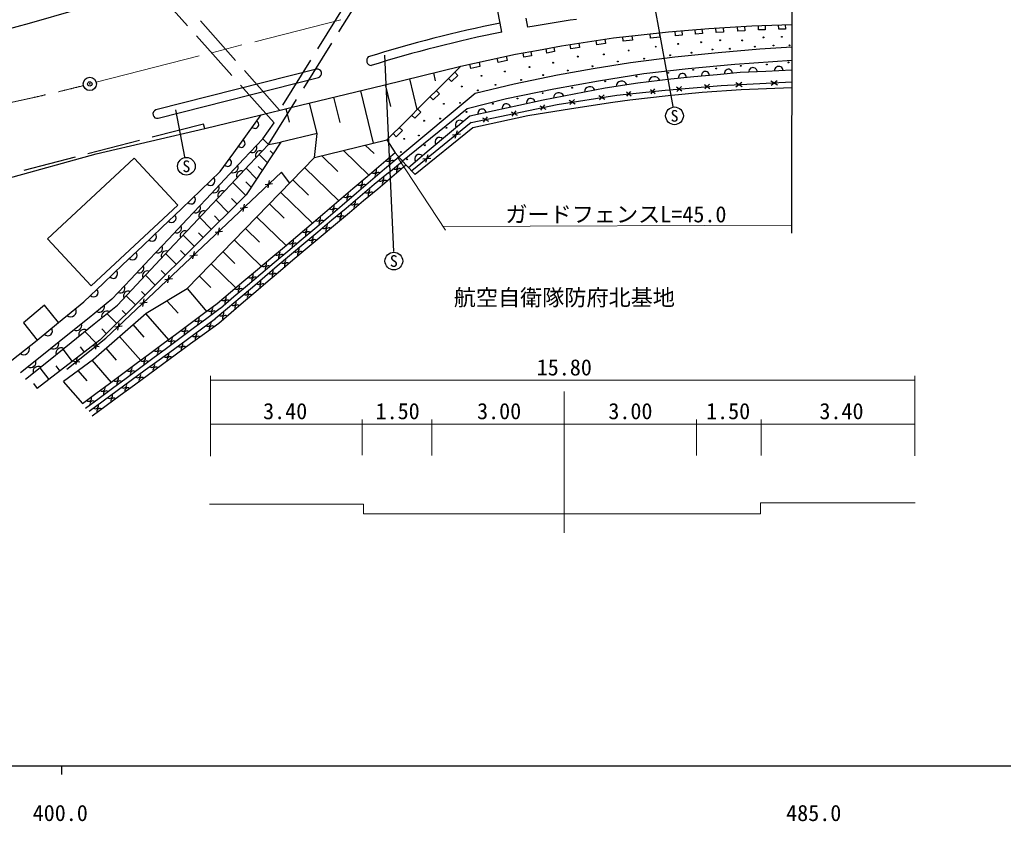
# Model space of a CAD drawing. Units: millimetres, scale not verified. Extents: x 40000 to 680000, y 20000 to 380000.
# Drawn here: x 463258 to 574428, y 198715 to 289346 of the extents above; entities that cross this region are included whole.
import ezdxf
from ezdxf.enums import TextEntityAlignment as Align

# ---------------------------------------------------------------- set-up
doc = ezdxf.new("R2010")
doc.units = ezdxf.units.MM
doc.header["$LTSCALE"] = 1000
doc.header["$PDMODE"] = 32
doc.header["$PDSIZE"] = 500
doc.linetypes.add('CHAIN', pattern=[18.5, 12, -1.5, 3.5, -1.5])
doc.linetypes.add('DASHED', pattern=[7.5, 6, -1.5])
for name, color, linetype, lineweight in [('M-BGD', 7, 'Continuous', 25), ('M-BGD-EXST', 7, 'Continuous', 25), ('M-BMK', 2, 'CHAIN', 13), ('M-BMK-SRVR', 3, 'Continuous', 25), ('M-STR-HTXT', 7, 'Continuous', 13), ('M-STR-STRC', 7, 'Continuous', 25), ('M-TTL-BAND', 7, 'Continuous', 25)]:
    doc.layers.add(name, color=color, linetype=linetype, lineweight=lineweight)
doc.styles.add('ＭＳ ゴシック', font='')
doc.styles.get('ＭＳ ゴシック').set_extended_font_data('MS Gothic')

msp = doc.modelspace()

# ---------------------------------------------------------------- linework, layer by layer
at = {"layer": 'M-BGD', "linetype": 'DASHED'}
for p, q in [((491378, 275246), (516854, 315941)), ((515865, 316651), (492628, 279103)), ((492628, 279103), (479766, 293643)), ((478253, 293127), (492010, 277671))]:
    msp.add_line(p, q, dxfattribs=at)
at = {"layer": 'M-BGD'}
for p, q in [((550552, 296203), (550477, 265221)), ((520707, 288502), (520511, 289516)), ((517759, 287944), (517563, 288958)), ((533482, 287625), (536578, 287967)), ((536578, 287967), (538854, 288158)), ((538854, 288158), (541130, 288349)), ((541130, 288349), (543565, 288501)), ((543565, 288501), (546000, 288652)), ((546000, 288652), (548267, 288731)), ((548267, 288731), (550534, 288811)), ((524482, 286376), (527435, 286829)), ((527435, 286829), (530387, 287283)), ((530387, 287283), (533482, 287625)), ((519278, 285453), (521880, 285914)), ((521880, 285914), (524482, 286376)), ((513119, 284100), (516199, 284776)), ((516199, 284776), (519278, 285453)), ((496795, 283736), (478660, 279135)), ((511031, 282017), (513119, 284100)), ((547597, 283495), (544673, 283362)), ((550522, 283628), (547597, 283495)), ((478898, 278195), (497034, 282796)), ((508200, 279193), (507360, 282676)), ((510269, 282446), (510053, 283342)), ((536857, 282636), (533106, 282176)), ((539462, 282878), (536857, 282636)), ((542068, 283120), (539462, 282878)), ((544673, 283362), (542068, 283120)), ((548163, 282446), (548892, 281981)), ((548188, 281946), (548867, 282481)), ((503230, 275389), (501799, 281317)), ((505222, 279511), (504621, 282000)), ((508943, 279934), (511031, 282017)), ((529428, 281619), (525919, 280930)), ((533106, 282176), (529428, 281619)), ((530736, 280827), (536191, 281373)), ((534561, 281461), (535093, 281012)), ((534611, 280963), (535043, 281509)), ((536191, 281373), (542556, 281918)), ((537479, 281734), (538085, 281284)), ((537522, 281236), (538042, 281782)), ((540662, 282007), (541267, 281557)), ((540705, 281509), (541224, 282055)), ((542556, 281918), (550518, 282312)), ((544182, 282249), (544910, 281784)), ((544207, 281750), (544886, 282284)), ((499470, 277711), (498776, 280587)), ((522411, 280240), (519656, 279638)), ((525919, 280930), (522411, 280240)), ((524007, 279766), (530736, 280827)), ((525352, 280231), (526025, 279831)), ((525430, 279738), (525947, 280325)), ((528717, 280762), (529389, 280362)), ((528795, 280268), (529311, 280856)), ((531833, 281188), (532365, 280739)), ((531883, 280691), (532315, 281236)), ((493757, 277750), (493386, 279287)), ((496863, 276460), (496027, 279924)), ((506855, 277851), (508943, 279934)), ((514278, 277735), (524007, 279766)), ((519656, 279638), (516901, 279037)), ((518906, 278446), (519377, 279055)), ((522047, 279613), (522723, 279243)), ((522149, 279123), (522621, 279732)), ((489010, 276458), (490548, 278606)), ((514146, 278435), (511847, 276505)), ((516901, 279037), (514146, 278435)), ((515561, 278259), (516237, 277889)), ((515663, 277769), (516134, 278378)), ((518804, 278936), (519480, 278566)), ((490722, 275863), (492010, 277671)), ((504768, 275768), (506855, 277851)), ((514278, 277735), (507563, 272256)), ((487471, 274310), (489010, 276458)), ((490722, 275863), (488593, 273596)), ((490722, 275863), (491378, 275246)), ((511847, 276505), (509548, 274575)), ((512161, 276331), (513065, 276423)), ((512477, 275943), (512749, 276811)), ((489249, 272980), (491378, 275246)), ((503309, 274203), (502320, 275164)), ((476187, 273671), (466388, 264561)), ((481124, 268361), (476187, 273671)), ((485932, 272163), (487471, 274310)), ((488593, 273596), (486463, 271330)), ((490318, 274118), (491244, 273187)), ((491571, 274508), (491899, 274179)), ((499205, 272185), (497392, 273948)), ((502729, 271749), (499845, 274553)), ((505705, 274286), (504110, 272927)), ((504499, 272470), (506094, 273829)), ((505705, 274286), (506913, 272916)), ((509548, 274575), (507211, 272613)), ((508832, 273614), (509736, 273707)), ((509148, 273227), (509420, 274095)), ((487119, 270714), (489249, 272980)), ((488846, 272552), (490036, 271356)), ((490223, 272763), (490668, 272315)), ((499329, 268852), (495476, 272599)), ((504110, 272927), (502515, 271567)), ((502905, 271111), (504499, 272470)), ((504931, 272036), (506516, 273366)), ((505317, 271576), (506913, 272916)), ((473013, 253327), (492834, 272097)), ((483731, 270061), (485932, 272163)), ((486463, 271330), (484334, 269064)), ((493775, 270849), (492834, 272097)), ((502515, 271567), (500921, 270208)), ((504931, 272036), (503335, 270696)), ((503721, 270236), (505317, 271576)), ((484990, 268448), (487119, 270714)), ((487343, 270952), (488790, 269498)), ((488821, 271018), (489417, 270419)), ((490996, 270700), (491840, 270811)), ((491340, 270337), (491497, 271174)), ((495901, 269507), (494137, 271222)), ((500921, 270208), (499326, 268849)), ((501310, 269752), (502905, 271111)), ((503335, 270696), (501739, 269356)), ((502125, 268896), (503721, 270236)), ((481529, 267960), (483731, 270061)), ((484334, 269064), (482205, 266798)), ((487200, 269141), (487813, 268525)), ((496362, 266332), (492774, 269821)), ((499715, 268392), (501310, 269752)), ((501739, 269356), (500143, 268016)), ((471324, 259251), (481124, 268361)), ((479328, 265859), (481529, 267960)), ((482861, 266181), (484990, 268448)), ((485448, 268935), (486829, 267546)), ((488165, 268019), (489009, 268130)), ((488508, 267656), (488665, 268493)), ((493153, 266899), (491498, 268508)), ((499326, 268849), (497731, 267490)), ((498120, 267033), (499715, 268392)), ((500143, 268016), (498547, 266676)), ((500529, 267556), (502125, 268896)), ((483601, 266969), (484918, 265645)), ((485261, 267184), (485860, 266582)), ((493377, 263808), (490062, 267032)), ((497731, 267490), (496211, 266204)), ((496598, 265746), (498119, 267032)), ((498933, 266216), (500529, 267556)), ((477127, 263757), (479328, 265859)), ((482205, 266798), (480075, 264532)), ((480731, 263915), (482861, 266181)), ((485677, 264975), (485833, 265812)), ((490371, 264186), (488790, 265724)), ((496211, 266204), (494690, 264918)), ((495078, 264460), (496598, 265746)), ((498547, 266676), (496951, 265336)), ((497337, 264876), (498933, 266216)), ((481738, 264987), (482992, 263727)), ((483463, 265245), (483987, 264718)), ((485333, 265338), (486177, 265449)), ((494690, 264918), (493170, 263632)), ((496951, 265336), (495355, 263996)), ((495741, 263536), (497337, 264876)), ((466388, 264561), (471324, 259251)), ((474926, 261656), (477127, 263757)), ((480075, 264532), (477946, 262265)), ((478602, 261649), (480731, 263915)), ((490592, 261452), (487531, 264429)), ((493170, 263632), (491649, 262346)), ((493557, 263174), (495078, 264460)), ((495355, 263996), (493759, 262656)), ((494145, 262196), (495741, 263536)), ((479759, 262881), (480944, 261690)), ((481435, 263253), (481973, 262713)), ((482501, 262656), (483346, 262767)), ((482845, 262293), (483002, 263130)), ((487588, 261786), (486238, 263099)), ((492037, 261888), (493557, 263174)), ((493756, 262653), (492357, 261462)), ((472725, 259554), (474926, 261656)), ((477946, 262265), (475817, 259999)), ((476472, 259383), (478602, 261649)), ((487705, 259011), (484908, 261732)), ((491649, 262346), (490129, 261061)), ((490516, 260602), (492037, 261888)), ((492357, 261462), (490959, 260271)), ((492746, 261005), (494145, 262196)), ((477472, 260446), (478577, 259335)), ((479250, 260997), (479746, 260498)), ((480014, 259612), (480170, 260449)), ((484875, 259073), (483563, 260349)), ((490129, 261061), (488608, 259775)), ((488996, 259317), (490516, 260602)), ((490959, 260271), (489560, 259080)), ((491348, 259814), (492746, 261005)), ((470524, 257453), (472725, 259554)), ((475817, 259999), (473687, 257733)), ((476472, 259383), (474301, 257071)), ((479670, 259975), (480514, 260086)), ((488608, 259775), (487088, 258489)), ((487475, 258031), (488996, 259317)), ((489560, 259080), (488161, 257889)), ((489949, 258623), (491348, 259814)), ((475300, 258135), (476331, 257099)), ((477016, 258598), (477424, 258188)), ((482189, 258937), (484393, 256331)), ((487088, 258489), (485567, 257203)), ((485954, 256745), (487475, 258031)), ((488550, 257432), (489949, 258623)), ((467659, 255118), (470524, 257453)), ((473687, 257733), (471105, 255650)), ((471670, 254950), (474301, 257071)), ((476838, 257294), (477682, 257405)), ((477182, 256931), (477339, 257768)), ((479874, 257558), (481183, 256158)), ((485567, 257203), (484046, 256073)), ((488161, 257889), (486762, 256698)), ((487151, 256241), (488550, 257432)), ((473125, 256123), (474232, 255011)), ((474835, 256480), (475269, 256043)), ((480129, 253163), (477518, 256144)), ((484046, 256073), (482524, 254943)), ((484403, 255591), (485925, 256721)), ((486762, 256698), (485363, 255507)), ((485752, 255050), (487151, 256241)), ((465236, 253117), (467659, 255118)), ((471105, 255650), (468523, 253568)), ((469088, 252867), (471670, 254950)), ((474007, 254612), (474851, 254723)), ((474350, 254249), (474507, 255086)), ((477327, 253456), (476078, 254882)), ((482524, 254943), (481003, 253812)), ((482882, 254461), (484403, 255591)), ((485397, 255534), (483808, 254368)), ((484163, 253884), (485752, 255050)), ((468523, 253568), (465941, 251485)), ((470610, 254095), (471909, 252789)), ((472526, 254384), (473061, 253846)), ((476941, 250795), (474541, 253535)), ((481003, 253812), (479482, 252682)), ((481361, 253331), (482882, 254461)), ((483808, 254368), (482219, 253202)), ((482574, 252718), (484163, 253884)), ((462384, 250844), (465236, 253117)), ((466506, 250785), (469088, 252867)), ((468594, 249841), (473013, 253327)), ((471558, 252498), (472258, 252414)), ((471868, 252105), (471949, 252806)), ((479482, 252682), (477960, 251552)), ((479839, 252201), (481361, 253331)), ((482219, 253202), (480630, 252035)), ((480985, 251552), (482574, 252718)), ((465941, 251485), (463359, 249403)), ((468134, 252098), (469208, 250705)), ((470076, 252354), (470550, 251740)), ((474212, 250854), (473026, 252209)), ((477960, 251552), (476439, 250422)), ((478318, 251070), (479839, 252201)), ((480630, 252035), (479041, 250869)), ((479396, 250385), (480985, 251552)), ((463924, 248702), (466506, 250785)), ((467343, 250228), (467808, 249625)), ((469348, 250755), (470049, 250670)), ((469658, 250362), (469739, 251063)), ((473635, 248339), (471443, 250841)), ((476439, 250422), (474917, 249292)), ((476797, 249940), (478318, 251070)), ((479041, 250869), (477451, 249703)), ((477806, 249219), (479396, 250385)), ((465523, 249992), (466553, 248657)), ((470878, 248509), (469860, 249672)), ((474917, 249292), (473396, 248161)), ((475275, 248810), (476797, 249940)), ((477451, 249703), (475862, 248537)), ((476217, 248053), (477806, 249219)), ((464805, 248209), (465240, 247645)), ((470402, 245945), (468207, 248451)), ((473396, 248161), (471875, 247031)), ((473754, 247680), (475275, 248810)), ((475862, 248537), (474273, 247371)), ((474628, 246887), (476217, 248053)), ((471875, 247031), (470353, 245901)), ((472232, 246550), (473754, 247680)), ((474273, 247371), (472684, 246204)), ((473039, 245721), (474628, 246887)), ((470711, 245419), (472232, 246550)), ((472684, 246204), (471095, 245038)), ((471450, 244554), (473039, 245721))]:
    msp.add_line(p, q, dxfattribs=at)
for points in [[(478253, 293127), (469551, 290415), (464348, 288920), (460107, 287770), (455699, 286784), (451046, 285859), (448140, 285424), (445850, 285146)], [(538095, 288095), (538137, 287596), (537378, 287533), (537337, 288031)], [(540371, 288286), (540413, 287787), (539654, 287724), (539612, 288222)], [(542753, 288450), (542784, 287951), (541972, 287901), (541941, 288400)], [(545188, 288601), (545219, 288102), (544407, 288052), (544376, 288551)], [(547511, 288705), (547529, 288205), (546773, 288179), (546755, 288678)], [(549778, 288784), (549796, 288285), (549040, 288258), (549023, 288758)], [(529403, 287132), (529479, 286638), (528495, 286486), (528419, 286981)], [(532451, 287511), (532506, 287014), (531474, 286900), (531419, 287397)], [(535546, 287853), (535601, 287356), (534569, 287242), (534514, 287739)], [(506094, 273829), (514749, 281051), (519144, 282087), (524029, 283114), (528060, 283822), (532306, 284520), (537314, 285156), (542194, 285651), (546914, 286031), (550528, 286262)], [(521013, 285760), (521100, 285268), (520233, 285114), (520146, 285607)], [(523615, 286222), (523702, 285730), (522835, 285576), (522748, 286068)], [(526451, 286678), (526527, 286184), (525542, 286033), (525467, 286527)], [(550524, 284737), (544069, 284289), (538793, 283774), (533793, 283207), (528685, 282412), (523609, 281472), (518290, 280401), (513814, 279282), (506516, 273366)], [(518252, 285227), (518359, 284739), (517332, 284513), (517225, 285002)], [(484172, 277028), (490548, 278606), (493886, 279407), (504381, 281940), (513119, 284100)], [(515172, 284551), (515279, 284063), (514253, 283837), (514146, 284325)], [(512423, 283406), (512776, 283052), (512080, 282357), (511727, 282711)], [(550517, 281645), (544799, 281403), (540404, 281100), (536555, 280736), (532221, 280251), (530281, 279978), (525613, 279251), (520673, 278463), (517400, 277766), (514460, 277099), (507958, 271855), (506913, 272916)], [(510335, 281323), (510688, 280969), (509992, 280275), (509639, 280629)], [(508247, 279240), (508601, 278886), (507905, 278192), (507551, 278546)], [(442284, 268572), (461857, 271384), (471917, 274181), (484172, 277028), (484051, 277551)], [(506160, 277157), (506513, 276803), (505817, 276109), (505464, 276463)], [(468224, 248464), (471587, 250948), (477564, 256183), (482189, 258937), (496597, 273752), (496863, 276460), (492778, 275511)], [(496597, 273752), (504768, 275768), (505705, 274286)], [(491378, 275246), (492778, 275511), (488843, 269550), (472307, 253095), (465243, 247647)], [(467659, 255118), (466061, 257084), (463691, 255083), (465236, 253117)]]:
    msp.add_lwpolyline(points, dxfattribs=at)
at = {"layer": 'M-BGD', "linetype": 'DASHED'}
msp.add_lwpolyline([(484051, 277551), (462208, 271921), (441248, 268890), (410157, 267377), (380297, 265771)], dxfattribs=at)
at = {"layer": 'M-BGD'}
for centre in [(540271, 286789), (542427, 287018), (544926, 286999), (547311, 287343), (549391, 287400), (532085, 285855), (535138, 286293), (537695, 286599), (541549, 285969), (543533, 286064), (546338, 286293), (548456, 286427), (550250, 286446), (526323, 285168), (529280, 285416), (530864, 284614), (533840, 284939), (536779, 285320), (539183, 285606), (518099, 283489), (520866, 283985), (523556, 284481), (525197, 283603), (527983, 284080), (539374, 283679), (541982, 283824), (544753, 284132), (547706, 284277), (550133, 284512), (515447, 282992), (519931, 282535), (522430, 283088), (529413, 282375), (532981, 282937), (536549, 283335), (513214, 281790), (515046, 281352), (517030, 281981), (525700, 281651), (519524, 280437), (522367, 281035), (511192, 279825), (513024, 279940), (516735, 279840), (508959, 277917), (510772, 278165), (513746, 278916), (511482, 277123), (506727, 275875), (508368, 276257), (509055, 275149), (506326, 274387), (507063, 273555)]:
    msp.add_circle(centre, 50, dxfattribs=at)
for centre, radius, start, end in [((545962, 147006), 143731, 97.91385, 100.1202), ((545962, 147006), 144764, 101.31334, 107.40471), ((545962, 147006), 143731, 101.31612, 107.40471), ((503056, 284726), 575, 133.4952, 261.31438), ((496884, 283258), 486, 287.99258, 100.48075), ((540760, 283058), 440, 357.49679, 193.11569), ((543365, 283300), 440, 357.49502, 193.11759), ((546135, 283440), 488, 1.20016, 184.01237), ((549059, 283573), 488, 1.20016, 184.01237), ((531287, 281765), 634, 20.83476, 176.37414), ((535000, 282260), 647, 20.0973, 173.88), ((538154, 282816), 440, 357.49512, 193.11748), ((527694, 281171), 605, 21.1297, 181.11064), ((521027, 279968), 471, 8.7744, 195.86905), ((524185, 280482), 605, 21.12996, 181.11019), ((478802, 278671), 486, 107.04955, 281.42378), ((515517, 278764), 471, 8.77362, 195.86957), ((518272, 279366), 471, 8.77474, 195.86845), ((512997, 277470), 500, 40.04342, 219.9783), ((489825, 277499), 444, 227.11668, 61.63356), ((488286, 275352), 444, 227.11726, 61.63375), ((510698, 275540), 500, 40.04342, 219.9783), ((489517, 274862), 553, 247.21481, 26.35117), ((486747, 273204), 444, 227.11571, 61.63559), ((490454, 273981), 553, 67.21379, 206.35219), ((504821, 273708), 374, 241.44359, 19.43636), ((508399, 273610), 500, 40.04342, 219.9783), ((487387, 272595), 553, 247.21481, 26.35117), ((503226, 272349), 374, 241.44215, 19.43781), ((505384, 273047), 374, 61.44332, 199.43539), ((505644, 272806), 371, 240.72968, 19.3075), ((506199, 272146), 371, 60.72653, 199.31065), ((484826, 271117), 507, 224.49066, 42.85549), ((488325, 271715), 553, 67.21379, 206.35219), ((503789, 271688), 374, 61.44332, 199.43539), ((504048, 271466), 371, 240.72851, 19.30993), ((485258, 270329), 553, 247.21422, 26.35095), ((501631, 270990), 374, 241.44215, 19.43781), ((502194, 270329), 374, 61.44529, 199.43467), ((502452, 270126), 371, 240.72851, 19.30993), ((504603, 270806), 371, 60.72851, 199.30993), ((482625, 269016), 507, 224.49145, 42.8547), ((486195, 269449), 553, 67.21379, 206.35219), ((500036, 269631), 374, 241.44384, 19.43611), ((500599, 268970), 374, 61.44215, 199.43781), ((503007, 269466), 371, 60.72851, 199.30993), ((483129, 268063), 553, 247.21481, 26.35117), ((498442, 268272), 374, 241.44332, 19.43539), ((499005, 267611), 374, 61.44215, 199.43781), ((500857, 268786), 371, 240.72653, 19.31065), ((501411, 268126), 371, 60.72824, 199.30894), ((480424, 266914), 507, 224.49024, 42.85509), ((484066, 267182), 553, 67.21379, 206.35219), ((496900, 266931), 350, 238.47642, 21.96406), ((499261, 267446), 371, 240.72653, 19.31065), ((499815, 266786), 371, 60.72824, 199.30894), ((480999, 265797), 553, 247.21481, 26.35117), ((495380, 265645), 350, 238.47701, 21.96479), ((497429, 266305), 350, 58.47496, 201.96552), ((497665, 266106), 371, 240.72824, 19.30894), ((498219, 265446), 371, 60.72653, 199.31065), ((478223, 264813), 507, 224.48945, 42.85588), ((481937, 264916), 553, 67.21379, 206.35219), ((495909, 265019), 350, 58.47642, 201.96406), ((496069, 264766), 371, 240.72824, 19.30894), ((478870, 263531), 553, 247.21422, 26.35095), ((493859, 264359), 350, 238.47768, 21.96524), ((494388, 263734), 350, 58.47735, 201.96424), ((494473, 263426), 371, 240.72824, 19.30894), ((496624, 264106), 371, 60.72653, 199.31065), ((476022, 262712), 507, 224.49066, 42.85549), ((479807, 262650), 553, 67.21379, 206.35219), ((492339, 263073), 350, 238.47848, 21.96332), ((492867, 262448), 350, 58.47669, 201.96379), ((495028, 262766), 371, 60.72653, 199.31065), ((476741, 261264), 553, 247.21481, 26.35117), ((490818, 261787), 350, 238.47701, 21.96479), ((491347, 261162), 350, 58.47815, 201.96233), ((493008, 262115), 315, 234.23156, 26.59168), ((493495, 261543), 315, 54.22913, 206.5929), ((473821, 260610), 507, 224.49066, 42.85549), ((477678, 260384), 553, 67.21428, 206.35089), ((489298, 260501), 350, 238.47701, 21.96479), ((489826, 259876), 350, 58.47848, 201.96332), ((491609, 260924), 315, 234.2309, 26.59114), ((492096, 260352), 315, 54.2298, 206.59345), ((474611, 258998), 553, 247.21481, 26.35117), ((487777, 259215), 350, 238.47848, 21.96332), ((490210, 259733), 315, 234.22913, 26.5929), ((490697, 259161), 315, 54.23063, 206.5914), ((471620, 258509), 507, 224.49145, 42.8547), ((475548, 258118), 553, 67.21379, 206.35219), ((486257, 257929), 350, 238.47701, 21.96479), ((488306, 258590), 350, 58.47701, 201.96479), ((488812, 258542), 315, 234.23063, 26.5914), ((489298, 257970), 315, 54.22913, 206.5929), ((472243, 256882), 604, 242.74626, 15.0314), ((484754, 256708), 328, 232.15362, 21.06124), ((486785, 257304), 350, 58.47701, 201.96479), ((487413, 257351), 315, 234.2298, 26.59345), ((487899, 256779), 315, 54.22913, 206.5929), ((469010, 256386), 629, 231.04187, 27.31076), ((473115, 255801), 604, 62.74613, 195.03073), ((483233, 255578), 328, 232.15394, 21.06237), ((485217, 256086), 328, 52.15225, 201.06261), ((486014, 256160), 315, 234.22913, 26.5929), ((486501, 255588), 315, 54.23156, 206.59168), ((469661, 254799), 604, 242.74739, 15.03027), ((483695, 254955), 328, 52.1504, 201.06446), ((484541, 255035), 345, 233.97422, 18.57021), ((485020, 254383), 345, 53.97585, 198.56999), ((466432, 254136), 524, 222.21655, 36.90323), ((470533, 253718), 604, 62.74739, 195.03027), ((481711, 254448), 328, 232.15362, 21.06124), ((482174, 253825), 328, 52.15225, 201.06261), ((482951, 253869), 345, 233.9745, 18.57133), ((483431, 253216), 345, 53.9745, 198.57133), ((463736, 252074), 619, 229.66647, 27.43306), ((467079, 252717), 604, 242.74626, 15.0314), ((480190, 253318), 328, 232.15394, 21.06237), ((480652, 252695), 328, 52.15225, 201.06261), ((481362, 252703), 345, 233.9745, 18.57133), ((481841, 252050), 345, 53.97422, 198.57021), ((467951, 251636), 604, 62.74739, 195.03027), ((478668, 252188), 328, 232.15225, 21.06261), ((479131, 251565), 328, 52.15362, 201.06124), ((479773, 251537), 345, 233.97585, 18.56999), ((464497, 250634), 604, 242.74739, 15.03027), ((465369, 249553), 604, 62.74739, 195.03027), ((477147, 251057), 328, 232.15225, 21.06261), ((477610, 250435), 328, 52.15362, 201.06124), ((478184, 250371), 345, 233.97291, 18.57255), ((480252, 250884), 345, 53.9745, 198.57133), ((475626, 249927), 328, 232.15225, 21.06261), ((476088, 249304), 328, 52.15362, 201.06124), ((476595, 249204), 345, 233.97502, 18.57185), ((478663, 249718), 345, 53.97502, 198.57185), ((474104, 248797), 328, 232.15277, 21.06317), ((474567, 248174), 328, 52.15277, 201.06317), ((475006, 248038), 345, 233.9745, 18.57133), ((477074, 248552), 345, 53.97585, 198.56999), ((472583, 247667), 328, 232.15277, 21.06317), ((473046, 247044), 328, 52.1531, 201.0643), ((473416, 246872), 345, 233.9745, 18.57133), ((475485, 247385), 345, 53.97422, 198.57021), ((471062, 246537), 328, 232.15277, 21.06317), ((471524, 245914), 328, 52.15277, 201.06317), ((471827, 245706), 345, 233.9745, 18.57133), ((473895, 246219), 345, 53.9745, 198.57133), ((472306, 245053), 345, 53.9745, 198.57133)]:
    msp.add_arc(centre, radius, start, end, dxfattribs=at)
at = {"layer": 'M-BGD-EXST'}
for p, q in [((534940, 291274), (537077, 279515)), ((504476, 285350), (505507, 263124)), ((480856, 279153), (481882, 273841))]:
    msp.add_line(p, q, dxfattribs=at)
for centre in [(537266, 278473), (482096, 272770), (505543, 262060)]:
    msp.add_circle(centre, 1000, dxfattribs=at)
at = {"layer": 'M-BMK'}
msp.add_line((471909, 282265), (499557, 289346), dxfattribs=at)
msp.add_arc((418888, 484726), 209286, 274.70705, 284.26457, dxfattribs=at)
at = {"layer": 'M-BMK-SRVR'}
msp.add_circle((471182, 282079), 750, dxfattribs=at)
msp.add_point((471182, 282079), dxfattribs=at)
at = {"layer": 'M-STR-HTXT'}
for p, q in [((505956, 273809), (511392, 265549)), ((550480, 266098), (511117, 265967)), ((484830, 249072), (484830, 239986)), ((564429, 240025), (564429, 249072)), ((564429, 248572), (484830, 248572)), ((524812, 247322), (524812, 231346)), ((484830, 243625), (564429, 243625)), ((501981, 240118), (501981, 244125)), ((509824, 240060), (509824, 244125)), ((539762, 240060), (539762, 244125)), ((547060, 240060), (547060, 244125))]:
    msp.add_line(p, q, dxfattribs=at)
msp.add_lwpolyline([(484699, 234580), (502115, 234580), (502115, 233485), (546978, 233485), (546978, 234724), (564472, 234724)], dxfattribs=at)
at = {"layer": 'M-STR-STRC'}
msp.add_line((517563, 288958), (515832, 297926), dxfattribs=at)
at = {"layer": 'M-TTL-BAND'}
for p, q in [((40000, 205000), (579000, 205000)), ((468000, 205000), (468000, 204000))]:
    msp.add_line(p, q, dxfattribs=at)

# ---------------------------------------------------------------- texts
at = {"layer": 'M-BGD-EXST', "style": 'ＭＳ ゴシック'}
for p in [(537266, 278473), (482096, 272770), (505543, 262060)]:
    msp.add_text('S', height=1320, dxfattribs=at).set_placement(p, align=Align.MIDDLE_CENTER)
at = {"layer": 'M-STR-HTXT', "style": 'ＭＳ ゴシック'}
for s, p in [('ガードフェンスL=45.0', (530644, 267347)), ('航空自衛隊防府北基地', (524815, 257937))]:
    msp.add_text(s, height=1833, dxfattribs=at).set_placement(p, align=Align.MIDDLE_CENTER)
for s, p in [('15.80', (524809, 248572)), ('3.40', (493264, 243625)), ('1.50', (505975, 243625)), ('3.00', (517445, 243625)), ('3.00', (532281, 243625)), ('1.50', (543326, 243625)), ('3.40', (556135, 243625))]:
    msp.add_text(s, height=1833, dxfattribs=at).set_placement(p, align=Align.BOTTOM_CENTER)
at = {"layer": 'M-TTL-BAND', "style": 'ＭＳ ゴシック'}
for s, p in [('400.0', (467844, 198195)), ('485.0', (553000, 198195))]:
    msp.add_text(s, height=1833, dxfattribs=at).set_placement(p, align=Align.BOTTOM_CENTER)

doc.saveas('drawing.dxf')
